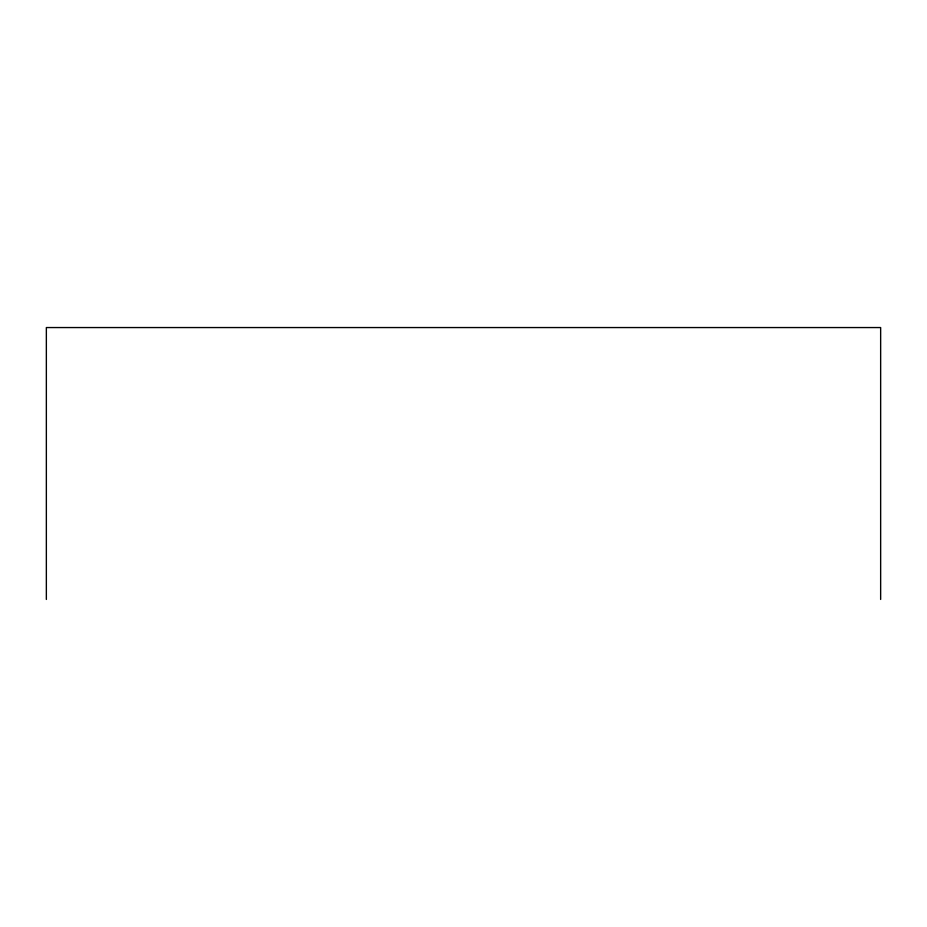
<?xml version="1.0" encoding="UTF-8"?>
<svg xmlns="http://www.w3.org/2000/svg" width="927" height="927" viewBox="0 0 927 927"><rect width="100%" height="100%" fill="white"/><g stroke="black" fill="none" stroke-linecap="round" stroke-linejoin="round"><path stroke-width="1.39" d="M880.65 599.445L880.65 327.555L46.35 327.555L46.35 599.445"/></g></svg>
